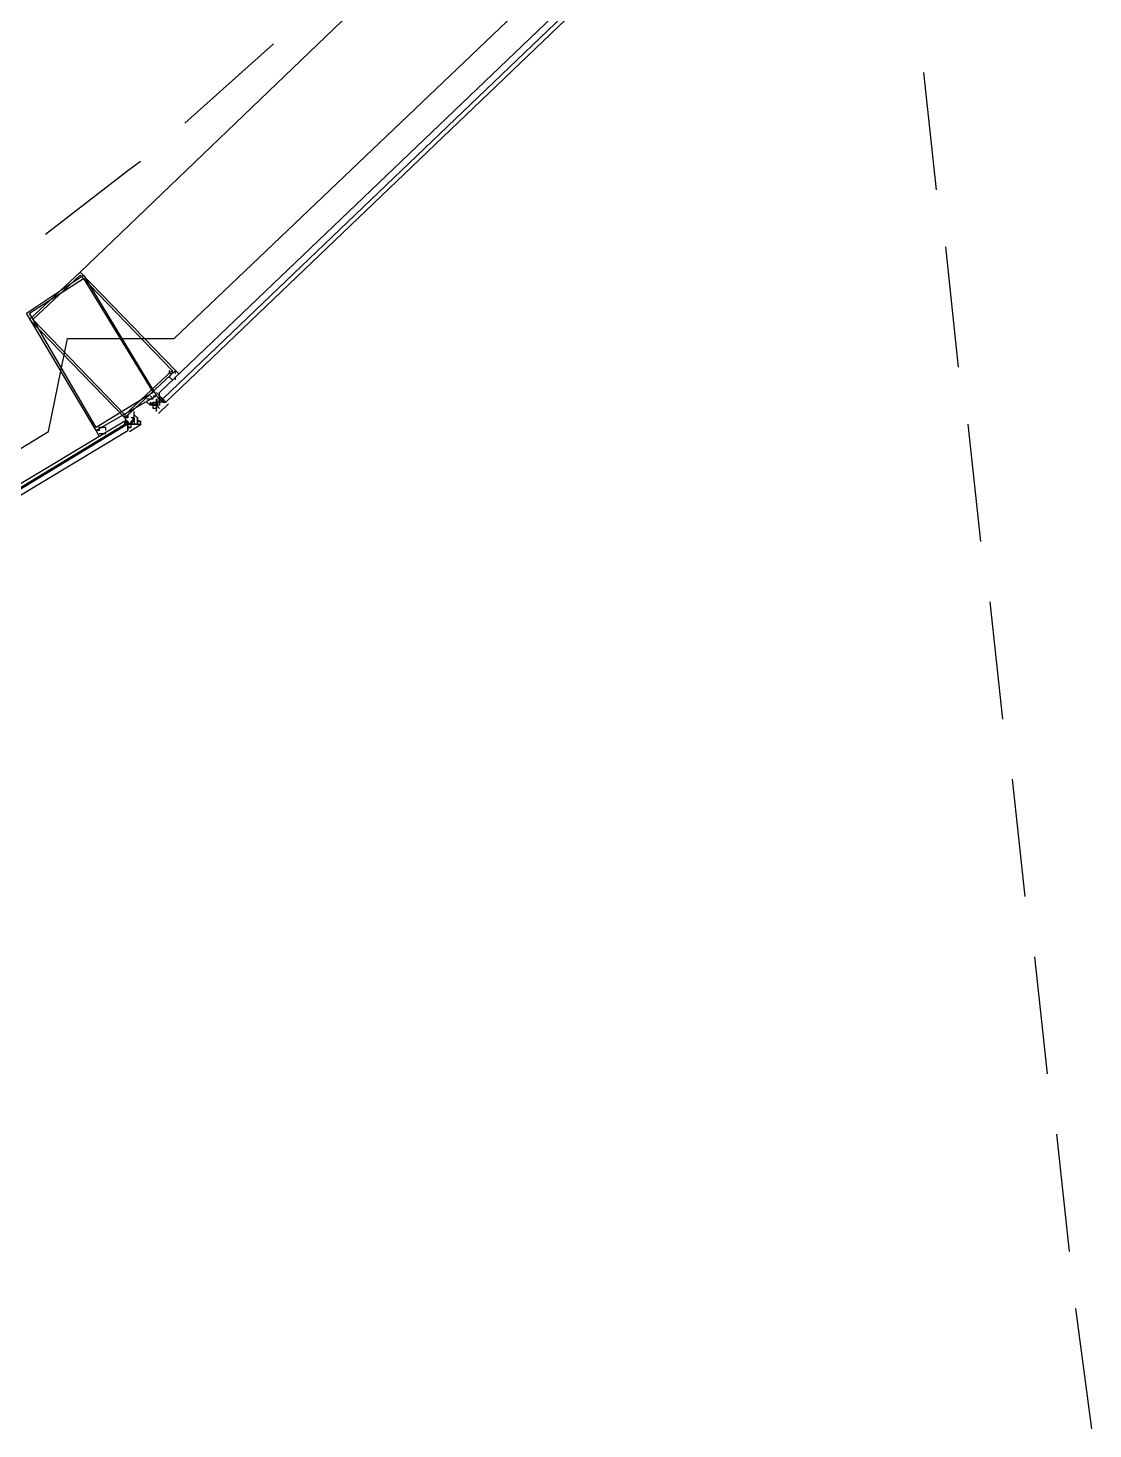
# Model space of a CAD drawing. Header units: feet. Extents: x -84 to 198, y -22 to 181.
# Drawn here: x 131.51 to 135.99, y 89.94 to 95.83 of the extents above; entities that cross this region are included whole.
import ezdxf

# ---------------------------------------------------------------- set-up
doc = ezdxf.new("R2010")
doc.units = ezdxf.units.FT
doc.layers.add('A-AREA-COMUN', color=252, linetype='CONTINUOUS')
doc.layers.add('A-LINEA', color=7, linetype='CONTINUOUS')

msp = doc.modelspace()

# ---------------------------------------------------------------- linework, layer by layer
at = {"layer": 'A-AREA-COMUN'}
msp.add_lwpolyline([(125.2, 91.3778), (128.288, 92.2844), (128.512, 92.6044), (129.088, 92.6044), (131.6, 94.1333), (131.68, 94.5244), (132.128, 94.5244), (134.272, 96.5689), (134.272, 97.0489), (134.752, 97.1733), (134.912, 97.6889), (135.168, 97.7778), (136.32, 99.5378)], dxfattribs=at)
at = {"layer": 'A-LINEA'}
for p, q in [((134.0533, 97.0311), (131.7333, 94.8044)), ((132.1733, 95.4311), (132.5467, 95.7644)), ((135.28, 95.6444), (135.3333, 95.1511)), ((135.3733, 94.9111), (135.4267, 94.4044)), ((132.0533, 94.2978), (132.0533, 94.2978)), ((132.1333, 94.3511), (132.1333, 94.3511)), ((132.0267, 94.2578), (132.0267, 94.2444)), ((132.0267, 94.2578), (132.0267, 94.2444)), ((132.0267, 94.2578), (132.0267, 94.2578)), ((132.0267, 94.2578), (132.0267, 94.2578)), ((132.0267, 94.2578), (132.0267, 94.2444)), ((132.0267, 94.2578), (132.0267, 94.2578)), ((132.0267, 94.2578), (132.0267, 94.2578)), ((132.04, 94.2444), (132.0267, 94.2444)), ((132.04, 94.2444), (132.0267, 94.2444)), ((132.04, 94.2578), (132.04, 94.2444)), ((132.04, 94.2578), (132.04, 94.2444)), ((132.04, 94.2444), (132.04, 94.2578)), ((132.04, 94.2444), (132.04, 94.2578)), ((132.04, 94.2578), (132.04, 94.2578)), ((132.04, 94.2444), (132.04, 94.2578)), ((132.04, 94.2578), (132.04, 94.2444)), ((132.04, 94.2578), (132.04, 94.2578)), ((132.04, 94.2444), (132.04, 94.2578)), ((132.04, 94.2444), (132.04, 94.2444)), ((132.0533, 94.2444), (132.04, 94.2444)), ((132.04, 94.2444), (132.04, 94.2444)), ((132.04, 94.2444), (132.04, 94.2444)), ((132.04, 94.2444), (132.04, 94.2444)), ((132.04, 94.2444), (132.04, 94.2444)), ((132.04, 94.2444), (132.04, 94.2444)), ((132.04, 94.2444), (132.04, 94.2444)), ((132.04, 94.2444), (132.04, 94.2444)), ((132.04, 94.2311), (132.04, 94.2444)), ((132.04, 94.2444), (132.04, 94.2444)), ((132.04, 94.2444), (132.04, 94.2444)), ((132.04, 94.2444), (132.04, 94.2444)), ((132.04, 94.2311), (132.04, 94.2444)), ((132.04, 94.2444), (132.0533, 94.2444)), ((132.04, 94.2444), (132.0533, 94.2444)), ((132.04, 94.2444), (132.04, 94.2444)), ((132.04, 94.2444), (132.0533, 94.2444)), ((132.04, 94.2444), (132.04, 94.2444)), ((132.0533, 94.2844), (132.0533, 94.2844)), ((132.0533, 94.2578), (132.0533, 94.2578)), ((132.0533, 94.2578), (132.0533, 94.2578)), ((132.0533, 94.2578), (132.0533, 94.2444)), ((132.0533, 94.2578), (132.0533, 94.2444)), ((132.0533, 94.2578), (132.0533, 94.2578)), ((132.0533, 94.2578), (132.0533, 94.2578)), ((132.0533, 94.2578), (132.0533, 94.2578)), ((132.0533, 94.2578), (132.0533, 94.2578)), ((132.0533, 94.2578), (132.0533, 94.2578)), ((132.0533, 94.2578), (132.0533, 94.2578)), ((132.0533, 94.2578), (132.0533, 94.2578)), ((132.0533, 94.2578), (132.0533, 94.2578)), ((132.0533, 94.2578), (132.0667, 94.2578)), ((132.0533, 94.2578), (132.0667, 94.2578)), ((132.0533, 94.2578), (132.0667, 94.2578)), ((132.0533, 94.2444), (132.0533, 94.2444)), ((132.0533, 94.2444), (132.0533, 94.2444)), ((132.0533, 94.2444), (132.0533, 94.2444)), ((132.0533, 94.2444), (132.0533, 94.2444)), ((132.0533, 94.2444), (132.0533, 94.2444)), ((132.0533, 94.2444), (132.0533, 94.2444)), ((132.0533, 94.2444), (132.0533, 94.2444)), ((132.0533, 94.2444), (132.0533, 94.2444)), ((132.0533, 94.2444), (132.0533, 94.2444)), ((132.0533, 94.2444), (132.0533, 94.2444)), ((132.0533, 94.2444), (132.0533, 94.2444)), ((132.0533, 94.2444), (132.0533, 94.2444)), ((132.0533, 94.2444), (132.0533, 94.2444)), ((132.0533, 94.2444), (132.0533, 94.2444)), ((132.0533, 94.2444), (132.0533, 94.2444)), ((132.0533, 94.2444), (132.0533, 94.2444)), ((132.0533, 94.2444), (132.0533, 94.2444)), ((132.0667, 94.2444), (132.0533, 94.2444)), ((132.0533, 94.2444), (132.0533, 94.2444)), ((132.0667, 94.2444), (132.0533, 94.2444)), ((132.0667, 94.2444), (132.0533, 94.2444)), ((132.0533, 94.2444), (132.0533, 94.2444)), ((132.0533, 94.2444), (132.0533, 94.2311)), ((132.0533, 94.2311), (132.0533, 94.2444)), ((132.0667, 94.2311), (132.0533, 94.2444)), ((132.0533, 94.2311), (132.0533, 94.2444)), ((132.0533, 94.2444), (132.0533, 94.2444)), ((132.1045, 94.2502), (132.0626, 94.2101)), ((132.0667, 94.2844), (132.0667, 94.2844)), ((132.0667, 94.2844), (132.0667, 94.2844)), ((132.0667, 94.2844), (132.0667, 94.2844)), ((132.0667, 94.2844), (132.0667, 94.2844)), ((132.0667, 94.2844), (132.0667, 94.2844)), ((132.0667, 94.2844), (132.0667, 94.2844)), ((132.0667, 94.2844), (132.0667, 94.2844)), ((132.0667, 94.2844), (132.0667, 94.2844)), ((132.0667, 94.2844), (132.0667, 94.2844)), ((132.0667, 94.2844), (132.0667, 94.2844)), ((132.0667, 94.2844), (132.0667, 94.2844)), ((132.0667, 94.2844), (132.0667, 94.2844)), ((132.0667, 94.2844), (132.0667, 94.2844)), ((132.0667, 94.2844), (132.0667, 94.2844)), ((132.0667, 94.2844), (132.0667, 94.2844)), ((132.0667, 94.2711), (132.0667, 94.2844)), ((132.0667, 94.2844), (132.0667, 94.2844)), ((132.0667, 94.2844), (132.0667, 94.2844)), ((132.0667, 94.2711), (132.0667, 94.2578)), ((132.0667, 94.2711), (132.0667, 94.2711)), ((132.0667, 94.2711), (132.0667, 94.2711)), ((132.0667, 94.2711), (132.0667, 94.2578)), ((132.0667, 94.2711), (132.0667, 94.2711)), ((132.0667, 94.2711), (132.0667, 94.2711)), ((132.0667, 94.2711), (132.0667, 94.2711)), ((132.0667, 94.2711), (132.0667, 94.2711)), ((132.0667, 94.2711), (132.0667, 94.2711)), ((132.0667, 94.2711), (132.0667, 94.2711)), ((132.0667, 94.2711), (132.0667, 94.2711)), ((132.0667, 94.2711), (132.0667, 94.2711)), ((132.0667, 94.2711), (132.0667, 94.2711)), ((132.0667, 94.2711), (132.0667, 94.2711)), ((132.0667, 94.2711), (132.0667, 94.2711)), ((132.0667, 94.2711), (132.0667, 94.2711)), ((132.0667, 94.2711), (132.0667, 94.2711)), ((132.0667, 94.2711), (132.0667, 94.2711)), ((132.0667, 94.2711), (132.0667, 94.2711)), ((132.0667, 94.2711), (132.0667, 94.2711)), ((132.08, 94.2711), (132.0667, 94.2711)), ((132.08, 94.2711), (132.0667, 94.2711)), ((132.0667, 94.2578), (132.0667, 94.2578)), ((132.0667, 94.2578), (132.0667, 94.2578)), ((132.0667, 94.2578), (132.0667, 94.2444)), ((132.0667, 94.2578), (132.0667, 94.2444)), ((132.0667, 94.2578), (132.0667, 94.2578)), ((132.0667, 94.2578), (132.0667, 94.2444)), ((132.0667, 94.2578), (132.0667, 94.2444)), ((132.0667, 94.2578), (132.0667, 94.2578)), ((132.0667, 94.2578), (132.0667, 94.2578)), ((132.0667, 94.2578), (132.0667, 94.2578)), ((132.0667, 94.2578), (132.0667, 94.2578)), ((132.0667, 94.2578), (132.0667, 94.2578)), ((132.0667, 94.2578), (132.0667, 94.2578)), ((132.0667, 94.2578), (132.0667, 94.2578)), ((132.0667, 94.2578), (132.0667, 94.2578)), ((132.08, 94.2578), (132.0667, 94.2578)), ((132.0667, 94.2578), (132.0667, 94.2578)), ((132.0667, 94.2578), (132.0667, 94.2578)), ((132.0667, 94.2578), (132.0667, 94.2578)), ((132.0667, 94.2578), (132.0667, 94.2578)), ((132.0667, 94.2578), (132.0667, 94.2578)), ((132.0667, 94.2578), (132.0667, 94.2578)), ((132.0667, 94.2578), (132.0667, 94.2578)), ((132.0667, 94.2578), (132.0667, 94.2578)), ((132.0667, 94.2578), (132.0667, 94.2578)), ((132.0667, 94.2578), (132.0667, 94.2578)), ((132.0667, 94.2578), (132.0667, 94.2578)), ((132.0667, 94.2578), (132.0667, 94.2578)), ((132.0667, 94.2578), (132.0667, 94.2578)), ((132.0667, 94.2578), (132.0667, 94.2578)), ((132.0667, 94.2444), (132.0667, 94.2444)), ((132.0667, 94.2444), (132.0667, 94.2444)), ((132.0667, 94.2444), (132.0667, 94.2444)), ((132.0667, 94.2444), (132.0667, 94.2444)), ((132.0667, 94.2444), (132.0667, 94.2444)), ((132.0667, 94.2444), (132.0667, 94.2444)), ((132.0667, 94.2444), (132.0667, 94.2444)), ((132.0667, 94.2444), (132.0667, 94.2444)), ((132.0667, 94.2444), (132.0667, 94.2444)), ((132.0667, 94.2444), (132.0667, 94.2444)), ((132.0667, 94.2444), (132.0667, 94.2444)), ((132.0667, 94.2444), (132.0667, 94.2444)), ((132.0667, 94.2444), (132.0667, 94.2444)), ((132.0667, 94.2444), (132.0667, 94.2444)), ((132.0667, 94.2444), (132.0667, 94.2444)), ((132.0667, 94.2444), (132.0667, 94.2444)), ((132.0667, 94.2444), (132.0667, 94.2444)), ((132.0667, 94.2444), (132.0667, 94.2444)), ((132.0667, 94.2444), (132.0667, 94.2444)), ((132.0667, 94.2444), (132.0667, 94.2444)), ((132.0667, 94.2444), (132.0667, 94.2444)), ((132.0667, 94.2444), (132.0667, 94.2444)), ((132.0667, 94.2444), (132.0667, 94.2444)), ((132.0667, 94.2444), (132.0667, 94.2444)), ((132.0667, 94.2444), (132.0667, 94.2444)), ((132.0667, 94.2444), (132.0667, 94.2444)), ((132.0667, 94.2444), (132.0667, 94.2444)), ((132.08, 94.2711), (132.08, 94.2711)), ((132.08, 94.2711), (132.08, 94.2578)), ((132.08, 94.2711), (132.08, 94.2711)), ((132.08, 94.2711), (132.08, 94.2711)), ((132.08, 94.2711), (132.08, 94.2711)), ((132.08, 94.2711), (132.08, 94.2711)), ((132.08, 94.2711), (132.08, 94.2711)), ((132.08, 94.2711), (132.08, 94.2711)), ((132.08, 94.2711), (132.08, 94.2711)), ((132.08, 94.2711), (132.08, 94.2711)), ((132.08, 94.2711), (132.08, 94.2711)), ((132.08, 94.2711), (132.08, 94.2711)), ((132.08, 94.2711), (132.08, 94.2711)), ((132.08, 94.2711), (132.08, 94.2578)), ((132.08, 94.2711), (132.08, 94.2711)), ((132.08, 94.2578), (132.08, 94.2711)), ((132.08, 94.2578), (132.08, 94.2578)), ((132.08, 94.2578), (132.08, 94.2578)), ((132.08, 94.2578), (132.08, 94.2578)), ((132.08, 94.2578), (132.08, 94.2578)), ((132.08, 94.2578), (132.08, 94.2578)), ((132.08, 94.2578), (132.08, 94.2578)), ((132.08, 94.2578), (132.08, 94.2578)), ((132.08, 94.2578), (132.08, 94.2578)), ((132.08, 94.2578), (132.08, 94.2578)), ((132.08, 94.2578), (132.08, 94.2578)), ((132.08, 94.2578), (132.08, 94.2578)), ((132.08, 94.2578), (132.08, 94.2578)), ((132.08, 94.2578), (132.08, 94.2578)), ((132.08, 94.2578), (132.08, 94.2578)), ((132.0933, 94.2578), (132.08, 94.2578)), ((132.08, 94.2578), (132.08, 94.2578)), ((132.08, 94.2578), (132.08, 94.2578)), ((132.08, 94.2578), (132.08, 94.2578)), ((132.08, 94.2578), (132.08, 94.2578)), ((132.08, 94.2578), (132.08, 94.2578)), ((132.08, 94.2578), (132.08, 94.2578)), ((132.08, 94.2578), (132.08, 94.2578)), ((132.08, 94.2578), (132.08, 94.2578)), ((132.08, 94.2578), (132.08, 94.2578)), ((132.08, 94.2578), (132.08, 94.2578)), ((132.08, 94.2578), (132.08, 94.2578)), ((132.08, 94.2444), (132.08, 94.2444)), ((132.08, 94.2444), (132.08, 94.2444)), ((132.08, 94.2444), (132.08, 94.2444)), ((132.0933, 94.2578), (132.0933, 94.2578)), ((132.0933, 94.2578), (132.0933, 94.2578)), ((132.0933, 94.2578), (132.0933, 94.2578)), ((131.92, 94.1778), (131.92, 94.1778)), ((131.92, 94.1778), (131.92, 94.1778)), ((131.92, 94.1778), (131.92, 94.1778)), ((131.92, 94.1778), (131.92, 94.1778)), ((131.92, 94.1778), (131.92, 94.1778)), ((131.92, 94.1778), (131.92, 94.1778)), ((131.92, 94.1778), (131.92, 94.1778)), ((131.92, 94.1778), (131.92, 94.1778)), ((131.92, 94.1778), (131.92, 94.1778)), ((131.92, 94.1778), (131.92, 94.1778)), ((131.92, 94.1778), (131.92, 94.1778)), ((131.92, 94.1778), (131.92, 94.1778)), ((131.92, 94.1644), (131.92, 94.1778)), ((131.9333, 94.1778), (131.92, 94.1778)), ((131.9333, 94.1778), (131.9333, 94.1778)), ((131.9333, 94.1778), (131.9333, 94.1778)), ((131.9333, 94.1778), (131.9333, 94.1644)), ((131.9333, 94.1778), (131.9333, 94.1778)), ((131.9333, 94.1778), (131.9333, 94.1778)), ((131.96, 94.1911), (131.9467, 94.1911)), ((131.9467, 94.1778), (131.96, 94.1778)), ((131.9467, 94.1644), (131.9467, 94.1778)), ((131.9467, 94.1778), (131.9467, 94.1778)), ((131.9467, 94.1778), (131.9467, 94.1778)), ((131.9467, 94.1778), (131.9467, 94.1778)), ((131.9467, 94.1644), (131.9467, 94.1778)), ((131.9467, 94.1778), (131.9467, 94.1778)), ((131.9467, 94.1778), (131.9467, 94.1778)), ((131.9467, 94.1644), (131.9467, 94.1778)), ((131.9467, 94.1778), (131.9467, 94.1778)), ((131.96, 94.1778), (131.9467, 94.1778)), ((131.9467, 94.1778), (131.9467, 94.1778)), ((131.9467, 94.1778), (131.9467, 94.1778)), ((131.9467, 94.1778), (131.9467, 94.1644)), ((131.9467, 94.1778), (131.9467, 94.1778)), ((131.96, 94.2044), (131.96, 94.2044)), ((131.96, 94.2044), (131.96, 94.2044)), ((131.96, 94.2044), (131.96, 94.2044)), ((131.96, 94.2044), (131.96, 94.2044)), ((131.96, 94.1911), (131.96, 94.2044)), ((131.96, 94.2044), (131.96, 94.2044)), ((131.96, 94.2044), (131.96, 94.2044)), ((131.96, 94.1911), (131.96, 94.1911)), ((131.96, 94.1911), (131.96, 94.1911)), ((131.96, 94.1911), (131.96, 94.1911)), ((131.96, 94.1911), (131.96, 94.1911)), ((131.96, 94.1911), (131.96, 94.1911)), ((131.96, 94.1911), (131.96, 94.1911)), ((131.96, 94.1778), (131.96, 94.1911)), ((131.96, 94.1911), (131.96, 94.1911)), ((131.96, 94.1911), (131.96, 94.1911)), ((131.96, 94.1911), (131.96, 94.1911)), ((131.96, 94.1911), (131.96, 94.1911)), ((131.96, 94.1911), (131.96, 94.1911)), ((131.96, 94.1911), (131.96, 94.1911)), ((131.96, 94.1911), (131.96, 94.1911)), ((131.96, 94.1911), (131.96, 94.1911)), ((131.96, 94.1911), (131.96, 94.1911)), ((131.96, 94.1911), (131.96, 94.1911)), ((131.96, 94.1911), (131.96, 94.1778)), ((131.96, 94.1911), (131.96, 94.1911)), ((131.96, 94.1911), (131.96, 94.1778)), ((131.96, 94.1911), (131.96, 94.1911)), ((131.96, 94.1778), (131.96, 94.1644)), ((131.96, 94.1778), (131.96, 94.1778)), ((131.96, 94.1778), (131.96, 94.1778)), ((131.96, 94.1778), (131.96, 94.1778)), ((131.96, 94.1778), (131.96, 94.1778)), ((131.96, 94.1778), (131.96, 94.1778)), ((131.96, 94.1778), (131.96, 94.1778)), ((131.96, 94.1778), (131.96, 94.1778)), ((131.96, 94.1778), (131.96, 94.1778)), ((131.96, 94.1778), (131.96, 94.1778)), ((131.96, 94.1778), (131.96, 94.1778)), ((131.96, 94.1778), (131.96, 94.1778)), ((131.96, 94.1778), (131.96, 94.1778)), ((131.96, 94.1778), (131.96, 94.1778)), ((131.96, 94.1778), (131.96, 94.1778)), ((131.96, 94.1778), (131.96, 94.1778)), ((131.96, 94.1778), (131.96, 94.1778)), ((131.96, 94.1778), (131.96, 94.1778)), ((131.96, 94.1778), (131.96, 94.1778)), ((131.96, 94.1778), (131.96, 94.1778)), ((131.96, 94.1778), (131.96, 94.1778)), ((131.96, 94.1778), (131.96, 94.1778)), ((131.96, 94.1778), (131.96, 94.1778)), ((131.96, 94.1778), (131.96, 94.1778)), ((131.9733, 94.1911), (131.9733, 94.1911)), ((131.9733, 94.1911), (131.9733, 94.1911)), ((131.9733, 94.1911), (131.9733, 94.1911)), ((131.9733, 94.1911), (131.9733, 94.1911)), ((131.9733, 94.1911), (131.9733, 94.1911)), ((131.9733, 94.1911), (131.9733, 94.1911)), ((131.9733, 94.1911), (131.9733, 94.1911)), ((131.9733, 94.1911), (131.9733, 94.1911)), ((131.9733, 94.1911), (131.9733, 94.1911)), ((131.9733, 94.1911), (131.9733, 94.1911)), ((131.9733, 94.1911), (131.9733, 94.1911)), ((131.9733, 94.1778), (131.9733, 94.1778)), ((131.9733, 94.1778), (131.9733, 94.1778)), ((131.9733, 94.1778), (131.9733, 94.1778)), ((131.9733, 94.1778), (131.9733, 94.1778)), ((131.9733, 94.1778), (131.9733, 94.1644)), ((131.9733, 94.1778), (131.9733, 94.1778)), ((131.9733, 94.1778), (131.9867, 94.1778)), ((131.9733, 94.1778), (131.9733, 94.1778)), ((131.9733, 94.1778), (131.9733, 94.1778)), ((131.9733, 94.1778), (131.9733, 94.1778)), ((131.9733, 94.1778), (131.9733, 94.1778)), ((131.9733, 94.1644), (131.9733, 94.1778)), ((131.9733, 94.1778), (131.9733, 94.1778)), ((131.9733, 94.1778), (131.9733, 94.1778)), ((131.9733, 94.1644), (131.9733, 94.1778)), ((131.9733, 94.1778), (131.9733, 94.1778)), ((131.9733, 94.1778), (131.9733, 94.1778)), ((131.9733, 94.1778), (131.9733, 94.1778)), ((131.9733, 94.1778), (131.9733, 94.1778)), ((131.9733, 94.1778), (131.9733, 94.1778)), ((131.9733, 94.1778), (131.9733, 94.1778)), ((131.9733, 94.1778), (131.9733, 94.1778)), ((131.9733, 94.1778), (131.9733, 94.1778)), ((131.9867, 94.1778), (131.9867, 94.1644)), ((131.9867, 94.1778), (131.9867, 94.1644)), ((131.9867, 94.1644), (131.9867, 94.1778)), ((131.9867, 94.1778), (131.9867, 94.1778)), ((131.9867, 94.1644), (131.9867, 94.1778)), ((132.0533, 94.2311), (132.04, 94.2311)), ((132.04, 94.2311), (132.04, 94.2311)), ((132.04, 94.2311), (132.04, 94.2311)), ((132.04, 94.2311), (132.04, 94.2311)), ((132.0533, 94.2311), (132.0533, 94.2311)), ((132.0533, 94.2311), (132.0533, 94.2311)), ((132.0533, 94.2311), (132.0533, 94.2311)), ((132.0533, 94.2311), (132.0533, 94.2311)), ((132.0533, 94.2311), (132.0533, 94.2311)), ((132.0533, 94.2311), (132.0533, 94.2311)), ((132.0533, 94.2311), (132.0533, 94.2311)), ((132.0533, 94.2311), (132.0533, 94.2311)), ((132.0533, 94.2311), (132.0533, 94.2311)), ((132.0533, 94.2311), (132.0533, 94.2311)), ((132.0533, 94.2311), (132.0533, 94.2311)), ((132.0533, 94.2311), (132.0533, 94.2311)), ((132.0533, 94.2311), (132.0533, 94.2311)), ((132.0533, 94.2311), (132.0533, 94.2311)), ((132.0533, 94.2311), (132.0533, 94.2311)), ((132.0533, 94.2311), (132.0533, 94.2311)), ((132.0533, 94.2311), (132.0533, 94.2311)), ((132.0533, 94.2311), (132.0533, 94.2311)), ((132.0533, 94.2311), (132.0533, 94.2311)), ((132.0533, 94.2311), (132.0533, 94.2311)), ((132.0533, 94.2311), (132.0533, 94.2311)), ((132.0533, 94.2311), (132.0533, 94.2311)), ((132.0533, 94.2311), (132.0533, 94.2311)), ((132.0533, 94.2311), (132.0533, 94.2311)), ((132.0533, 94.2311), (132.0533, 94.2311)), ((132.0533, 94.2178), (132.0533, 94.2311)), ((132.0533, 94.2178), (132.0533, 94.2178)), ((132.0533, 94.2178), (132.0533, 94.2178)), ((132.0533, 94.2178), (132.0533, 94.2178)), ((132.0533, 94.2178), (132.0533, 94.2178)), ((132.0667, 94.2311), (132.0667, 94.2311)), ((131.84, 94.1244), (131.84, 94.1244)), ((131.92, 94.1644), (131.92, 94.1644)), ((131.92, 94.1644), (131.92, 94.1644)), ((131.92, 94.1644), (131.92, 94.1644)), ((131.92, 94.1644), (131.92, 94.1644)), ((131.92, 94.1644), (131.9333, 94.1644)), ((131.92, 94.1644), (131.92, 94.1644)), ((131.92, 94.1644), (131.9333, 94.1644)), ((131.9333, 94.1644), (131.92, 94.1644)), ((131.92, 94.1644), (131.92, 94.1644)), ((131.92, 94.1644), (131.92, 94.1644)), ((131.9333, 94.1644), (131.9467, 94.1644)), ((131.9333, 94.1644), (131.9333, 94.1644)), ((131.9333, 94.1644), (131.9333, 94.1644)), ((131.9333, 94.1644), (131.9333, 94.1644)), ((131.9333, 94.1644), (131.9333, 94.1644)), ((131.9333, 94.1644), (131.9333, 94.1644)), ((131.9333, 94.1644), (131.9333, 94.1644)), ((131.9333, 94.1644), (131.9333, 94.1644)), ((131.9333, 94.1644), (131.9333, 94.1644)), ((131.9333, 94.1644), (131.9333, 94.1644)), ((131.9333, 94.1644), (131.9333, 94.1644)), ((131.9333, 94.1644), (131.9333, 94.1644)), ((131.9333, 94.1644), (131.9333, 94.1644)), ((131.9333, 94.1644), (131.9333, 94.1644)), ((131.9333, 94.1644), (131.9333, 94.1644)), ((131.9333, 94.1644), (131.9333, 94.1644)), ((131.9333, 94.1644), (131.9467, 94.1644)), ((131.9333, 94.1644), (131.9333, 94.1644)), ((131.9333, 94.1644), (131.9333, 94.1644)), ((131.9333, 94.1511), (131.9333, 94.1644)), ((131.9333, 94.1644), (131.9333, 94.1644)), ((131.9333, 94.1511), (131.9333, 94.1511)), ((131.9333, 94.1511), (131.9333, 94.1511)), ((131.9333, 94.1511), (131.9333, 94.1511)), ((131.9467, 94.1511), (131.9333, 94.1511)), ((131.9467, 94.1511), (131.9333, 94.1511)), ((131.9333, 94.1511), (131.9333, 94.1511)), ((131.9333, 94.1511), (131.9333, 94.1511)), ((131.9333, 94.1511), (131.9333, 94.1511)), ((131.9333, 94.1511), (131.9333, 94.1511)), ((131.9333, 94.1511), (131.9333, 94.1511)), ((131.9333, 94.1511), (131.9467, 94.1511)), ((131.9893, 94.1627), (131.9396, 94.1327)), ((131.9467, 94.1644), (131.9467, 94.1644)), ((131.9467, 94.1644), (131.9467, 94.1644)), ((131.9467, 94.1644), (131.9467, 94.1644)), ((131.9467, 94.1511), (131.9467, 94.1644)), ((131.9467, 94.1644), (131.9467, 94.1644)), ((131.9467, 94.1644), (131.96, 94.1644)), ((131.9467, 94.1644), (131.9467, 94.1644)), ((131.9467, 94.1644), (131.96, 94.1644)), ((131.9467, 94.1644), (131.9467, 94.1644)), ((131.9467, 94.1644), (131.9467, 94.1644)), ((131.9467, 94.1644), (131.9467, 94.1644)), ((131.9467, 94.1644), (131.9467, 94.1644)), ((131.9467, 94.1644), (131.9467, 94.1644)), ((131.9467, 94.1644), (131.9467, 94.1644)), ((131.9467, 94.1644), (131.9467, 94.1644)), ((131.9467, 94.1644), (131.9467, 94.1644)), ((131.9467, 94.1644), (131.9467, 94.1644)), ((131.9467, 94.1644), (131.9467, 94.1644)), ((131.9467, 94.1644), (131.9467, 94.1644)), ((131.9467, 94.1644), (131.9467, 94.1644)), ((131.9467, 94.1644), (131.9467, 94.1644)), ((131.9467, 94.1644), (131.9467, 94.1644)), ((131.9467, 94.1644), (131.9467, 94.1644)), ((131.9467, 94.1644), (131.9467, 94.1644)), ((131.9467, 94.1644), (131.9467, 94.1644)), ((131.9467, 94.1644), (131.9467, 94.1644)), ((131.9467, 94.1644), (131.9467, 94.1644)), ((131.9467, 94.1644), (131.9467, 94.1644)), ((131.9467, 94.1644), (131.9467, 94.1644)), ((131.96, 94.1644), (131.9467, 94.1644)), ((131.96, 94.1644), (131.9467, 94.1644)), ((131.9467, 94.1511), (131.9467, 94.1511)), ((131.9467, 94.1511), (131.9467, 94.1511)), ((131.9467, 94.1511), (131.9467, 94.1511)), ((131.9467, 94.1511), (131.9467, 94.1511)), ((131.9467, 94.1511), (131.9467, 94.1511)), ((131.9467, 94.1511), (131.9467, 94.1511)), ((131.9467, 94.1511), (131.9467, 94.1511)), ((131.9467, 94.1511), (131.9467, 94.1511)), ((131.9467, 94.1511), (131.9467, 94.1511)), ((131.9467, 94.1511), (131.9467, 94.1511)), ((131.9467, 94.1511), (131.9467, 94.1511)), ((131.9467, 94.1511), (131.9467, 94.1511)), ((131.9467, 94.1511), (131.9467, 94.1511)), ((131.9467, 94.1511), (131.9467, 94.1511)), ((131.9467, 94.1511), (131.9467, 94.1511)), ((131.9467, 94.1511), (131.9467, 94.1511)), ((131.9467, 94.1511), (131.9467, 94.1511)), ((131.9467, 94.1511), (131.9467, 94.1511)), ((131.96, 94.1644), (131.96, 94.1644)), ((131.96, 94.1644), (131.96, 94.1644)), ((131.96, 94.1644), (131.96, 94.1644)), ((131.96, 94.1644), (131.96, 94.1644)), ((131.96, 94.1644), (131.96, 94.1644)), ((131.96, 94.1644), (131.96, 94.1644)), ((131.96, 94.1644), (131.96, 94.1644)), ((131.96, 94.1644), (131.96, 94.1644)), ((131.96, 94.1644), (131.96, 94.1644)), ((131.96, 94.1644), (131.96, 94.1644)), ((131.96, 94.1644), (131.96, 94.1644)), ((131.96, 94.1644), (131.96, 94.1644)), ((131.96, 94.1644), (131.96, 94.1644)), ((131.96, 94.1644), (131.96, 94.1644)), ((131.96, 94.1644), (131.96, 94.1644)), ((131.96, 94.1644), (131.96, 94.1644)), ((131.96, 94.1644), (131.96, 94.1644)), ((131.96, 94.1644), (131.96, 94.1644)), ((131.96, 94.1644), (131.96, 94.1644)), ((131.96, 94.1644), (131.96, 94.1644)), ((131.96, 94.1644), (131.96, 94.1644)), ((131.96, 94.1644), (131.96, 94.1644)), ((131.9733, 94.1644), (131.96, 94.1644)), ((131.96, 94.1644), (131.96, 94.1644)), ((131.9733, 94.1644), (131.96, 94.1644)), ((131.96, 94.1644), (131.96, 94.1644)), ((131.96, 94.1644), (131.96, 94.1644)), ((131.96, 94.1644), (131.96, 94.1644)), ((131.96, 94.1644), (131.96, 94.1644)), ((131.96, 94.1644), (131.96, 94.1644)), ((131.96, 94.1644), (131.96, 94.1644)), ((131.96, 94.1644), (131.96, 94.1644)), ((131.96, 94.1511), (131.96, 94.1511)), ((131.9733, 94.1644), (131.9733, 94.1644)), ((131.9733, 94.1644), (131.9733, 94.1644)), ((131.9733, 94.1644), (131.9733, 94.1644)), ((131.9733, 94.1644), (131.9733, 94.1644)), ((131.9733, 94.1644), (131.9733, 94.1644)), ((131.9733, 94.1644), (131.9733, 94.1644)), ((131.9733, 94.1644), (131.9733, 94.1644)), ((131.9733, 94.1644), (131.9733, 94.1644)), ((131.9733, 94.1644), (131.9733, 94.1644)), ((131.9733, 94.1644), (131.9733, 94.1644)), ((131.9733, 94.1644), (131.9733, 94.1644)), ((131.9733, 94.1644), (131.9733, 94.1644)), ((131.9733, 94.1644), (131.9733, 94.1644)), ((131.9733, 94.1644), (131.9733, 94.1644)), ((131.9867, 94.1644), (131.9867, 94.1644)), ((131.9867, 94.1644), (131.9867, 94.1644)), ((131.9867, 94.1644), (131.9867, 94.1644)), ((135.4667, 94.1644), (135.52, 93.6711)), ((135.56, 93.4178), (135.6133, 92.9244)), ((135.6533, 92.6711), (135.7067, 92.1778)), ((135.7467, 91.9244), (135.8, 91.4311)), ((135.84, 91.1778), (135.8933, 90.6844)), ((135.92, 90.4444), (135.9867, 89.9378))]:
    msp.add_line(p, q, dxfattribs=at)
for points in [[(134.5733, 96.6578), (132.08, 94.2711), (132.0667, 94.2844), (132.0667, 94.2978), (134.5467, 96.6711), (134.56, 96.6711), (134.5733, 96.6578)], [(134.5867, 96.6444), (132.0933, 94.2578), (132.08, 94.2711), (134.5733, 96.6578), (134.5867, 96.6444)], [(131.5867, 94.9644), (131.9333, 95.2311), (131.9867, 95.2711)], [(131.5067, 94.6311), (131.7467, 94.7911), (132.0533, 94.2844), (131.8, 94.1378), (131.5067, 94.6311)], [(131.7333, 94.8044), (131.52, 94.6044), (131.92, 94.1911), (132.1333, 94.3911), (131.7333, 94.8044)], [(131.52, 94.6311), (131.7467, 94.7778), (132.04, 94.2978), (131.8, 94.1511), (131.52, 94.6311)], [(131.7333, 94.7911), (131.5333, 94.6044), (131.92, 94.2044), (132.12, 94.3911), (131.7333, 94.7911)], [(132.1067, 94.3911), (132.1067, 94.3778), (132.12, 94.3778), (132.12, 94.3778), (132.12, 94.3778), (132.12, 94.3778), (132.1067, 94.3644), (132.1067, 94.3644), (132.12, 94.3511), (132.12, 94.3511), (132.12, 94.3511)], [(132.12, 94.3911), (132.12, 94.3911), (132.12, 94.3911), (132.12, 94.3911), (132.12, 94.3778), (132.12, 94.3778), (132.12, 94.3778)], [(132.1333, 94.3778), (132.1333, 94.3911), (132.1333, 94.3911), (132.1467, 94.3778), (132.1467, 94.3778)], [(132.1333, 94.3511), (132.1333, 94.3644), (132.1333, 94.3644)], [(132.1467, 94.3644), (132.1467, 94.3644), (132.1467, 94.3644)], [(132.0533, 94.2978), (132.0667, 94.2844), (132.0667, 94.2711), (132.08, 94.2711), (132.0933, 94.2578)], [(132.0133, 94.2711), (132.0133, 94.2711), (132.04, 94.2711), (132.04, 94.2711), (132.0267, 94.2844), (132.0267, 94.2844), (132.0267, 94.2844), (132.0267, 94.2844)], [(132.0133, 94.2578), (132.0267, 94.2444), (132.0267, 94.2444), (132.04, 94.2578), (132.04, 94.2578)], [(132.0533, 94.2311), (132.04, 94.2311), (132.04, 94.2444), (132.0267, 94.2578)], [(132.0323, 94.2506), (132.0601, 94.2496), (132.0619, 94.2774)], [(132.04, 94.2844), (132.04, 94.2844), (132.04, 94.2844), (132.04, 94.2844), (132.04, 94.2844), (132.04, 94.2844), (132.04, 94.2844), (132.0533, 94.2844), (132.0533, 94.2844), (132.0667, 94.2711), (132.0667, 94.2711), (132.0667, 94.2711)], [(132.04, 94.2578), (132.0533, 94.2578), (132.0533, 94.2578), (132.0533, 94.2711)], [(132.04, 94.2578), (132.04, 94.2444), (132.04, 94.2578)], [(132.04, 94.2578), (132.04, 94.2444), (132.04, 94.2578), (132.04, 94.2444), (132.04, 94.2444)], [(132.04, 94.2311), (132.04, 94.2444), (132.0533, 94.2444)], [(132.0533, 94.2578), (132.0533, 94.2444), (132.0533, 94.2578)], [(132.08, 94.2711), (132.08, 94.2578), (132.0667, 94.2711)], [(132.08, 94.2711), (132.08, 94.2578), (132.0933, 94.2578)], [(128.9733, 92.3778), (131.92, 94.1644), (131.92, 94.1778), (128.9733, 92.4044), (128.9733, 92.3911), (128.9733, 92.3778)], [(131.92, 94.2044), (131.92, 94.2044), (131.92, 94.1911), (131.9333, 94.2044), (131.9333, 94.1911), (131.9333, 94.1911), (131.92, 94.1911), (131.92, 94.1911), (131.9333, 94.1644), (131.9333, 94.1644)], [(131.92, 94.1778), (131.9333, 94.1644), (131.92, 94.1644), (131.9333, 94.1644), (131.9333, 94.1511), (131.9333, 94.1378)], [(131.9235, 94.1731), (131.9508, 94.1676), (131.9572, 94.1947)], [(131.9467, 94.2178), (131.9333, 94.2044), (131.9333, 94.2044), (131.9333, 94.2044), (131.9333, 94.2044), (131.9333, 94.2044), (131.9333, 94.2044), (131.9333, 94.2044)], [(131.9333, 94.1911), (131.9333, 94.2044), (131.9333, 94.2044), (131.9333, 94.2044), (131.9333, 94.2044)], [(131.9333, 94.1778), (131.9333, 94.1644), (131.9333, 94.1511)], [(131.9333, 94.1644), (131.9333, 94.1644), (131.9333, 94.1778)], [(131.9467, 94.1778), (131.9467, 94.1778), (131.9467, 94.1778)], [(131.96, 94.2044), (131.96, 94.2178), (131.96, 94.2178)], [(131.9867, 94.1778), (131.9733, 94.1778), (131.9733, 94.1911), (131.96, 94.2044)], [(131.96, 94.1911), (131.96, 94.1911), (131.96, 94.1911), (131.96, 94.1911)], [(131.96, 94.1778), (131.96, 94.1644), (131.9733, 94.1644)], [(131.9733, 94.1911), (131.9733, 94.1778), (131.9733, 94.1644)], [(131.9733, 94.1778), (131.9733, 94.1644), (131.9867, 94.1644)], [(128.9867, 92.3644), (131.9333, 94.1378), (131.9333, 94.1511), (131.9333, 94.1644), (128.9867, 92.3778), (128.9733, 92.3778), (128.9867, 92.3644)], [(131.84, 94.1378), (131.84, 94.1378), (131.84, 94.1378), (131.84, 94.1511), (131.84, 94.1511), (131.8267, 94.1511), (131.8267, 94.1511), (131.8133, 94.1511), (131.8267, 94.1511), (131.8133, 94.1511), (131.8133, 94.1511), (131.8133, 94.1511), (131.8133, 94.1511), (131.8133, 94.1511), (131.8133, 94.1511), (131.8133, 94.1378), (131.8133, 94.1378), (131.8, 94.1378), (131.8, 94.1378), (131.8133, 94.1111), (131.8133, 94.1111), (131.8133, 94.1111)], [(131.8133, 94.1378), (131.8133, 94.1511), (131.8133, 94.1511), (131.8133, 94.1511), (131.8133, 94.1511)], [(131.84, 94.1244), (131.8267, 94.1244), (131.8267, 94.1244), (131.8133, 94.1244)]]:
    msp.add_lwpolyline(points, dxfattribs=at)
for points in [[(132.12, 94.3778), (132.12, 94.3778), (132.12, 94.3778), (132.12, 94.3778)], [(132.04, 94.2844), (132.04, 94.2844), (132.04, 94.2844), (132.04, 94.2844)]]:
    msp.add_lwpolyline(points, close=True, dxfattribs=at)

doc.saveas('drawing.dxf')
